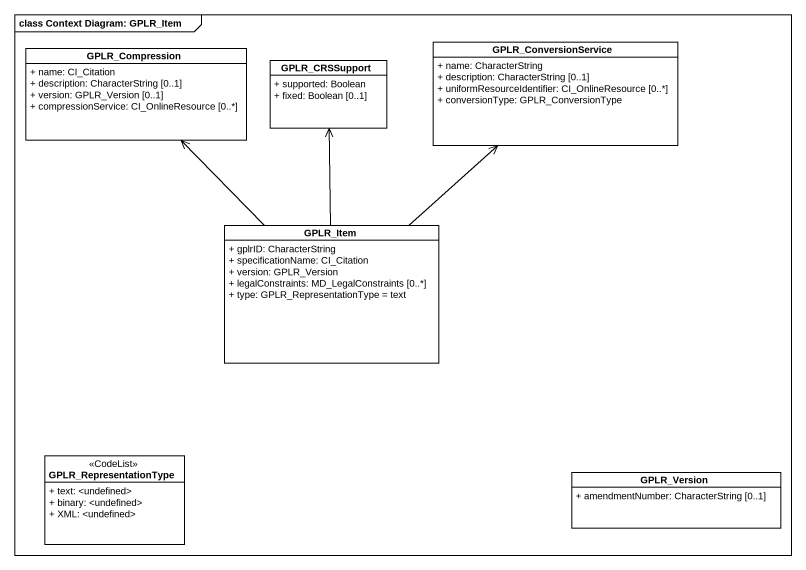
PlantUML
@startuml
mainframe class Context Diagram: GPLR_Item
hide circle
hide empty members
skinparam classAttributeIconSize 0
class GPLR_Compression #FFFFFF {
  + name: CI_Citation
  + description: CharacterString [0..1]
  + version: GPLR_Version [0..1]
  + compressionService: CI_OnlineResource [0..*]
}
class GPLR_CRSSupport #FFFFFF {
  + supported: Boolean
  + fixed: Boolean [0..1]
}
class GPLR_ConversionService #FFFFFF {
  + name: CharacterString
  + description: CharacterString [0..1]
  + uniformResourceIdentifier: CI_OnlineResource [0..*]
  + conversionType: GPLR_ConversionType
}
class GPLR_Item #FFFFFF {
  + gplrID: CharacterString
  + specificationName: CI_Citation
  + version: GPLR_Version
  + legalConstraints: MD_LegalConstraints [0..*]
  + type: GPLR_RepresentationType = text
}
class GPLR_RepresentationType <<CodeList>> #FFFFFF {
  + text: <undefined>
  + binary: <undefined>
  + XML: <undefined>
}
class GPLR_Version #FFFFFF {
  + amendmentNumber: CharacterString [0..1]
}
GPLR_Item -up-> GPLR_Compression
GPLR_Item -up-> GPLR_CRSSupport
GPLR_Item -up-> GPLR_ConversionService
@enduml
